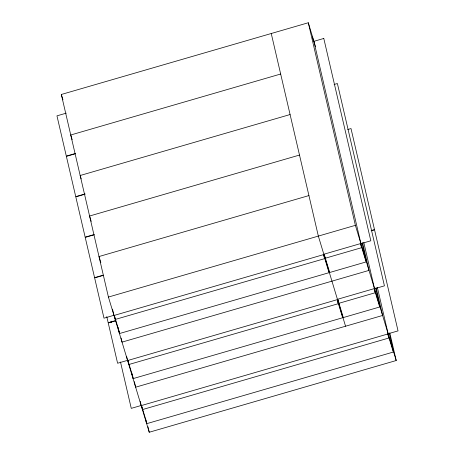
<?xml version="1.0" encoding="UTF-8"?>
<svg xmlns="http://www.w3.org/2000/svg" width="455" height="455" viewBox="0 0 455 455"><rect width="100%" height="100%" fill="white"/><g stroke="black" fill="none" stroke-linecap="round" stroke-linejoin="round"><path stroke-width="0.68" d="M389.798 332.963L396.208 360.525L149.24 432.25L108.426 297.058L61.328 94.475L308.297 22.75L315.508 46.677M66.242 113.159L56.96 115.854L66.322 156.111L75.598 153.415M280.667 74.023L70.747 134.993L72.169 139.702M74.995 153.864L66.379 156.366L75.74 196.628L85.017 193.932M334.095 84.482L337.394 83.527L384.429 285.848L374.539 288.72L363.784 242.458M290.085 114.541L80.165 175.505L81.183 178.872M85.079 194.188L75.797 196.884L85.159 237.146L93.775 234.643M347.705 129.521L351.004 128.56L374.493 229.593L371.189 230.554M299.509 155.058L89.584 216.023L91.21 221.403M94.498 234.706L85.216 237.402L94.577 277.658L103.194 275.156M308.928 195.576L99.002 256.54L100.834 262.592M103.251 275.417L94.634 277.92L103.996 318.176L113.938 315.287L112.51 309.15M108.426 297.058L355.389 225.333L308.297 22.75M371.252 230.81L374.55 229.855L398.04 330.887L388.138 333.765L377.354 287.401M324.142 254.163L360.559 243.59L366.099 261.926L329.682 272.5L324.142 254.163L325.103 258.286L361.52 247.713L360.559 243.59M114.302 315.389L323.59 254.607L329.05 272.681L119.756 333.47L114.302 315.389L115.246 319.45L324.54 258.668L323.59 254.607M115.473 320.61L108.182 322.726L106.754 316.583M115.536 320.866L108.244 322.982L117.6 363.244L127.542 360.354L126.592 356.259M337.747 299.231L374.164 288.652L379.703 306.988L343.286 317.567L337.747 299.231L338.708 303.354L375.125 292.775L374.164 288.652M127.906 360.451L337.2 299.669L342.655 317.749L133.366 378.532L127.906 360.451L128.85 364.518L338.145 303.735L337.2 299.669M141.516 405.524L387.853 333.981L393.308 352.056L146.971 423.599L141.516 405.524L142.46 409.585L388.798 338.042L387.853 333.981M355.389 225.333L396.208 360.525M345.555 326.218L318.346 236.088L271.248 33.511M61.328 94.475L62.955 99.855M389.247 333.151L393.592 351.834M376.171 287.805L382.598 315.463L135.635 387.188L134.356 381.671M375.654 288.123L379.988 306.772M362.567 242.743L368.994 270.395L122.031 342.12L121.07 338.002M362.043 243.061L366.377 261.705M312.505 36.883L313.467 41.007M147.96 426.739L149.24 432.25M145.663 419.408L146.624 423.56M140.203 401.333L141.169 405.485L131.268 408.363L120.49 361.998M131.592 372.355L133.019 378.497M117.987 327.287L119.415 333.43M110.997 321.167L111.316 322.555M323.789 38.459L313.893 41.331L360.929 243.658L370.819 240.786L323.789 38.459"/></g></svg>
